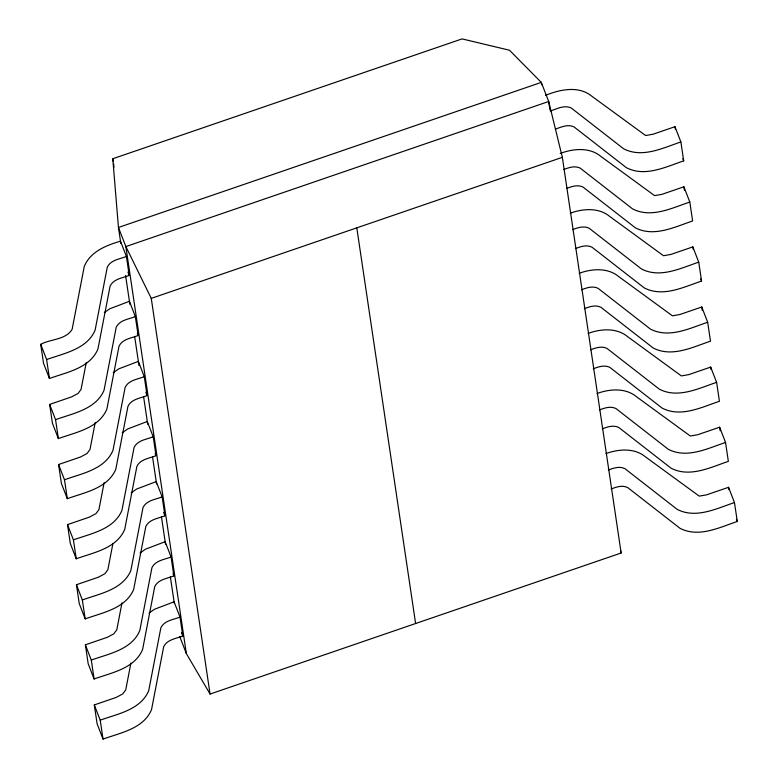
<?xml version="1.0" encoding="UTF-8"?>
<svg xmlns="http://www.w3.org/2000/svg" width="778" height="778" viewBox="0 0 778 778"><rect width="100%" height="100%" fill="white"/><g stroke="black" fill="none" stroke-linecap="round" stroke-linejoin="round"><path stroke-width="1.17" d="M86.261 362.47L81.058 389.418L78.121 393.405L71.644 396.877L49.646 404.424L52.457 423.349L58.369 438.598C75.767 432.276 98.718 428.347 106.858 409.17L119.024 346.191C122.564 338.848 131.472 338.226 138.153 335.474L135.333 316.549L129.42 301.3L109.834 308.749L104.32 312.571M95.198 422.571L89.995 449.519L87.058 453.506L80.572 456.978L58.574 464.524L61.394 483.449L67.307 498.698C84.705 492.377 107.656 488.448 115.796 469.27L127.962 406.291C131.501 398.949 140.4 398.326 147.081 395.574L144.27 376.649L138.358 361.4L118.762 368.85L113.257 372.672M104.126 482.671L98.923 509.619L95.986 513.606L89.509 517.078L67.511 524.625L70.321 543.55L76.234 558.798C93.632 552.477 116.583 548.548 124.723 529.371L136.889 466.392C140.429 459.049 149.337 458.427 156.018 455.675L153.198 436.75L147.285 421.501L127.699 428.95L122.185 432.772M112.839 543.939L107.86 569.72L104.923 573.707L98.436 577.179L76.438 584.725L79.259 603.65L85.172 618.899C102.57 612.578 125.521 608.649 133.66 589.471L145.817 526.492C149.366 519.15 158.265 518.527 164.946 515.775L162.135 496.85L156.222 481.601L136.627 489.051L131.122 492.873M121.99 602.872L116.788 629.82L113.851 633.807L107.374 637.279L85.376 644.826L88.186 663.751L94.099 679C111.497 672.678 134.448 668.749 142.588 649.572L154.754 586.593C158.294 579.25 167.202 578.628 173.883 575.876L171.063 556.951L165.15 541.702L145.564 549.151L140.05 552.973M130.928 662.973L125.725 689.921L122.788 693.908L116.301 697.38L94.303 704.926L97.114 723.851L103.036 739.1C120.425 732.779 143.385 728.85 151.525 709.672L163.681 646.693C167.231 639.351 176.129 638.728 182.811 635.976L180 617.051L174.087 601.802L154.491 609.252L148.977 613.074M120.843 243.563L118.451 227.477L112.791 158.741L462.074 38.9L509.493 50.23L541.293 82.39L548.694 101.49L562.348 157.331L621.145 553.002L210.06 694.054L186.341 653.549L179.806 636.705M545.602 95.334C560.004 89.431 578.803 85.434 591.893 96.278L645.633 135.518L652.975 134.244L674.964 126.697L680.886 141.946L683.697 160.871C665.764 166.871 645.127 177.345 626.446 167.727L574.028 126.911C567.775 123.935 561.298 127.067 555.356 129.158M126.406 256.448C119.724 259.191 110.826 259.823 107.276 267.165L95.12 330.135C86.971 349.322 64.02 353.251 46.622 359.572L49.442 378.497C66.84 372.176 89.791 368.247 97.931 349.069L110.097 286.09C113.637 278.748 122.545 278.125 129.216 275.373L126.406 256.448L120.493 241.199C106.265 245.294 90.374 251.625 84.287 266.339L72.13 329.318C65.702 339.986 50.658 338.926 40.709 344.323L43.529 363.248L49.442 378.497M550.347 110.982C557.019 108.92 564.157 104.67 571.208 107.977L623.635 148.793C642.317 158.42 662.953 147.937 680.886 141.946M560.218 153.48C573.114 148.54 589.578 147.003 600.83 156.378L654.57 195.618L661.903 194.344L683.901 186.798L689.814 202.047L692.624 220.971C674.701 226.972 654.065 237.446 635.383 227.828L582.955 187.012C577.5 184.444 571.713 186.448 566.491 188.5M210.06 694.054L151.263 298.382L562.348 157.331M135.333 316.549C128.662 319.291 119.754 319.923 116.214 327.266L104.048 390.235C95.908 409.423 72.957 413.351 55.559 419.673L58.369 438.598M563.68 169.575C568.903 167.513 574.689 165.51 580.145 168.077L632.563 208.893C651.254 218.521 671.881 208.037 689.814 202.047M570.293 213.191C582.887 208.543 598.875 207.376 609.758 216.478L663.498 255.719L670.831 254.445L692.828 246.898L698.741 262.147L701.562 281.072C683.629 287.072 662.992 297.546 644.31 287.928L591.893 247.112C586.437 244.545 580.651 246.548 575.428 248.6M144.27 376.649C137.589 379.392 128.681 380.024 125.141 387.366L112.985 450.336C104.835 469.523 81.885 473.452 64.486 479.773L67.307 498.698M572.608 229.675C577.83 227.614 583.617 225.61 589.072 228.178L641.5 268.994C660.182 278.621 680.818 268.138 698.741 262.147M579.221 273.292C591.825 268.643 607.803 267.476 618.695 276.569L672.435 315.819L679.768 314.545L701.766 306.999L707.679 322.248L710.489 341.172C692.556 347.173 671.929 357.647 653.248 348.029L600.82 307.213C595.365 304.645 589.578 306.649 584.356 308.701M153.198 436.75C146.527 439.492 137.618 440.124 134.079 447.467L121.913 510.436C113.773 529.624 90.822 533.552 73.424 539.874L76.234 558.798M581.545 289.776C586.768 287.714 592.554 285.711 598.01 288.278L650.427 329.094C669.119 338.722 689.746 328.238 707.679 322.248M588.158 333.392C600.752 328.744 616.74 327.577 627.622 336.67L681.363 375.92L688.695 374.646L710.693 367.099L716.606 382.348L719.426 401.273C701.493 407.273 680.857 417.747 662.175 408.129L609.758 367.313C604.302 364.746 598.515 366.749 593.293 368.801M162.135 496.85C155.454 499.593 146.546 500.225 143.006 507.567L130.85 570.537C122.7 589.724 99.749 593.653 82.351 599.974L85.172 618.899M590.473 349.876C595.695 347.815 601.482 345.811 606.937 348.379L659.365 389.195C678.046 398.822 698.683 388.339 716.606 382.348M597.086 393.493C609.689 388.844 625.668 387.677 636.55 396.77L690.3 436.02L697.633 434.746L719.631 427.2L725.543 442.449L728.354 461.373C710.421 467.374 689.794 477.848 671.103 468.23L618.685 427.414C613.229 424.846 607.443 426.85 602.221 428.902M171.063 556.951C164.391 559.693 155.483 560.325 151.943 567.668L139.777 630.637C131.638 649.825 108.687 653.753 91.289 660.075L94.099 679M599.41 409.977C604.632 407.915 610.419 405.912 615.875 408.479L668.292 449.295C686.984 458.923 707.61 448.439 725.543 442.449M606.023 453.593C618.617 448.945 634.605 447.778 645.487 456.871L699.228 496.121L706.56 494.847L728.558 487.3L734.471 502.549L737.291 521.474C719.358 527.474 698.722 537.948 680.04 528.33L627.613 487.514C622.157 484.947 616.38 486.95 611.158 489.002M180 617.051C173.319 619.794 164.411 620.426 160.871 627.758L148.705 690.738C140.565 709.925 117.614 713.854 100.216 720.175L103.036 739.1M608.338 470.077C613.56 468.016 619.346 466.012 624.802 468.58L677.23 509.395C695.911 519.023 716.548 508.54 734.471 502.549M151.263 298.382L125.861 246.568L118.451 227.477L541.293 82.39L541.644 84.792M682.851 158.693L683.697 160.871M700.715 278.894L701.562 281.072M736.445 519.296L737.291 521.474M127.952 272.106L129.216 275.373M137.307 333.295L138.153 335.474M145.817 392.306L147.081 395.574M155.172 453.496L156.018 455.675M163.681 512.508L164.946 515.775M173.037 573.697L173.883 575.876M181.546 632.709L182.811 635.976M40.709 344.323L46.622 359.572M49.646 404.424L55.559 419.673M58.574 464.524L64.486 479.773M67.511 524.625L73.424 539.874M76.438 584.725L82.351 599.974M85.376 644.826L91.289 660.075M94.303 704.926L100.216 720.175M620.523 550.659L621.145 553.002M674.964 126.697L675.323 129.06M683.901 186.798L684.426 190.347M692.828 246.898L693.188 249.261M701.766 306.999L702.291 310.548M710.693 367.099L711.043 369.462M719.631 427.2L720.156 430.749M728.558 487.3L728.908 489.663M549.949 109.892L548.694 101.49L125.861 246.568L186.341 653.549M356.801 227.857L415.608 623.528M112.791 158.741L113.15 161.143M113.5 163.545L114.035 167.144M125.589 275.5L129.868 304.305M134.691 336.718L138.97 365.534M143.609 396.751L147.713 424.36M152.527 456.774L156.572 483.965M161.454 516.806L165.558 544.415M170.372 576.829L174.301 603.242"/></g></svg>
